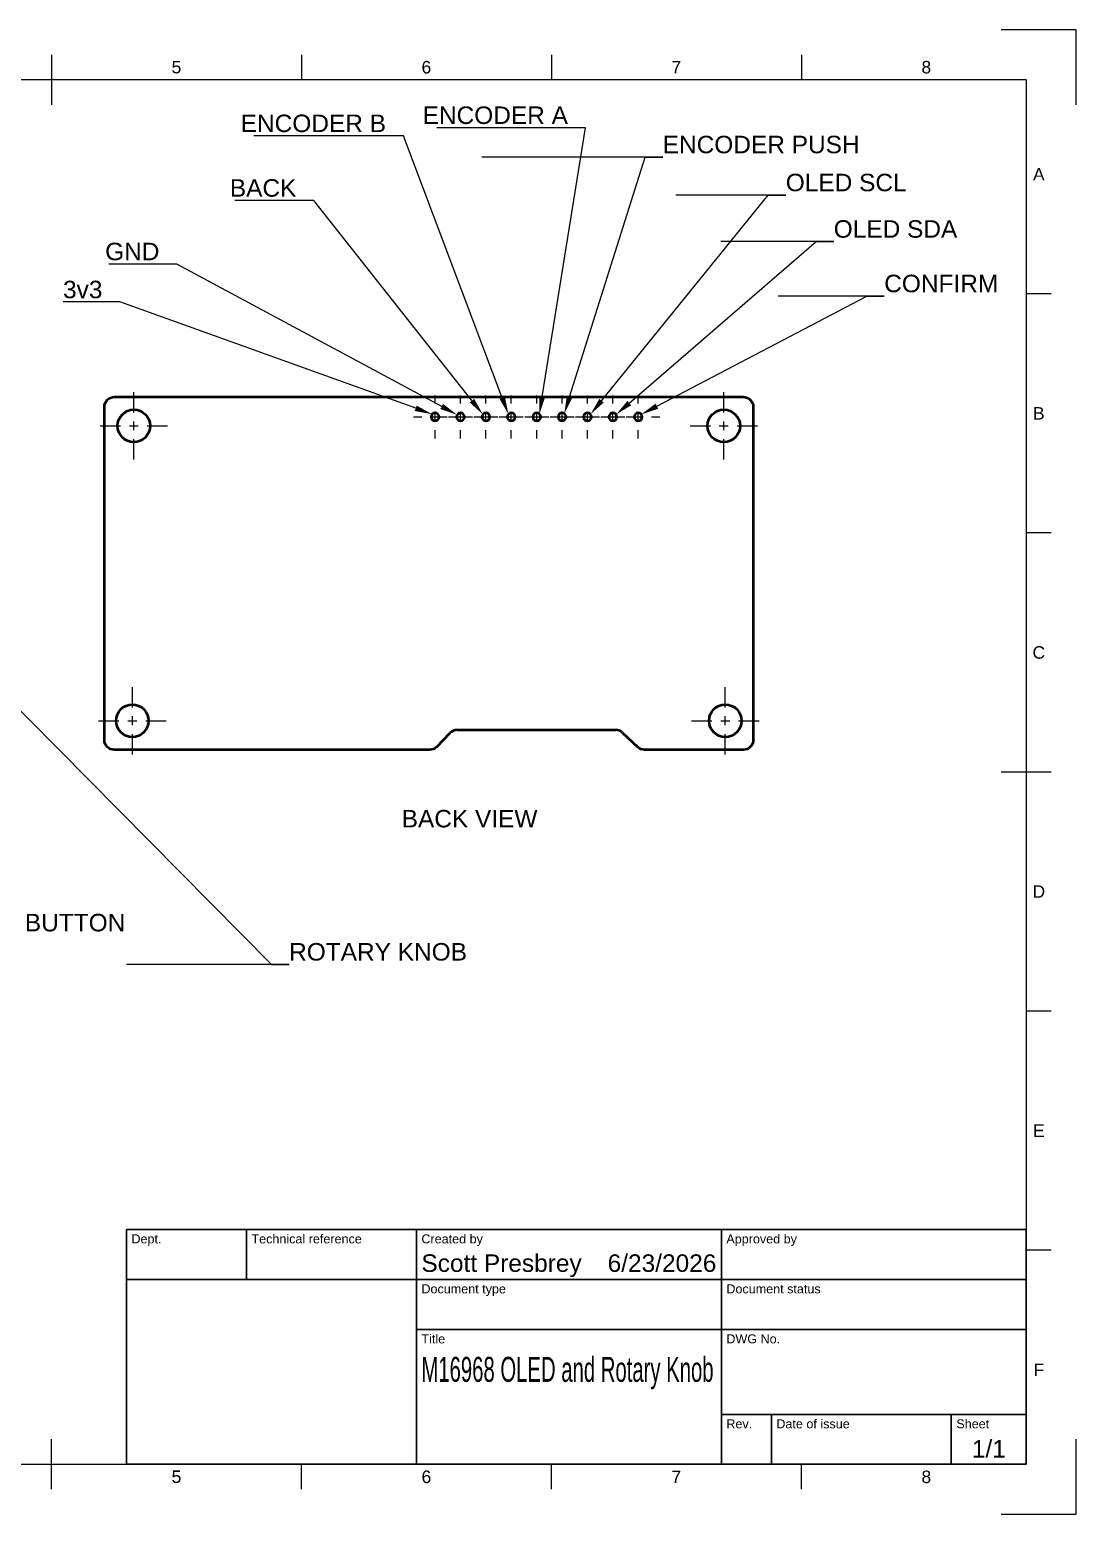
# Model space of a CAD drawing. Header units: millimetres. Extents: x 0 to 420, y 0 to 297.
# Drawn here: x 210.6 to 420, y 0 to 297 of the extents above; entities that cross this region are included whole.
import ezdxf
from ezdxf import colors
from ezdxf.entities.mleader import LeaderData, LeaderLine
from ezdxf.enums import TextEntityAlignment as Align
from ezdxf.math import Vec2, Vec3

# ---------------------------------------------------------------- set-up
doc = ezdxf.new("R2010")
doc.units = ezdxf.units.MM
doc.header["$LTSCALE"] = 0.75
doc.linetypes.add('CENTER2', pattern=[28.575, 19.05, -3.175, 3.175, -3.175])
for name, color, linetype, lineweight in [('BORDER', 7, 'Continuous', 25), ('Leaders', 7, 'Continuous', 25), ('Notes', 7, 'Continuous', 25), ('Smart Centers', 7, 'CENTER2', 25), ('TITLEBLOCK', 7, 'Continuous', 35), ('Visible', 7, 'Continuous', 50)]:
    doc.layers.add(name, color=color, linetype=linetype, lineweight=lineweight)
doc.styles.add('FusionTitle', font='arial.ttf')
doc.styles.get("Standard").update_dxf_attribs({"font": 'arial.ttf'})

# ---------------------------------------------------------------- blocks, each defined once
blk = doc.blocks.new('ISO_A3_SHEET')
at = {"layer": 'BORDER'}
for p, q in [((215, 292), (215, 282)), ((265, 292), (265, 287)), ((315, 292), (315, 287)), ((365, 292), (365, 287)), ((410, 287), (20, 287)), ((410, 287), (410, 10)), ((415, 244.16666), (410, 244.16666)), ((415, 196.33333), (410, 196.33333)), ((415, 148.5), (405, 148.5)), ((415, 100.66667), (410, 100.66667)), ((415, 52.83334), (410, 52.83334)), ((215, 5), (215, 15)), ((20, 10), (410, 10)), ((265, 5), (265, 10)), ((315, 5), (315, 10)), ((365, 5), (365, 10))]:
    blk.add_line(p, q, dxfattribs=at)
at = {"layer": 'Defpoints'}
for p, q in [((420, 297), (405, 297)), ((420, 282), (420, 297)), ((420, 0), (420, 15)), ((405, 0), (420, 0))]:
    blk.add_line(p, q, dxfattribs=at)
at = {"layer": 'BORDER', "style": 'FusionTitle'}
for s, p in [('5', (240, 289.5)), ('6', (290, 289.5)), ('7', (340, 289.5)), ('8', (390, 289.5)), ('A', (412.5, 268.08333)), ('B', (412.5, 220.25)), ('C', (412.5, 172.41667)), ('D', (412.5, 124.58334)), ('E', (412.5, 76.75001)), ('F', (412.5, 28.91668)), ('5', (240, 7.5)), ('6', (290, 7.5)), ('7', (340, 7.5)), ('8', (390, 7.5))]:
    blk.add_text(s, height=2.5, dxfattribs=at).set_placement(p, align=Align.MIDDLE)
blk = doc.blocks.new('ISO_TITLEBLOCK')
at = {"layer": 'TITLEBLOCK'}
for p, q in [((0, 47), (-180, 47)), ((-180, 47), (-180, 0)), ((-156, 37), (-156, 47)), ((-122, 0), (-122, 47)), ((-61, 0), (-61, 47)), ((0, 0), (0, 47)), ((-180, 37), (0, 37)), ((-122, 27), (0, 27)), ((-61, 10), (0, 10)), ((-51, 0), (-51, 10)), ((-15, 0), (-15, 10)), ((-180, 0), (0, 0))]:
    blk.add_line(p, q, dxfattribs=at)
at = {"layer": 'TITLEBLOCK', "style": 'FusionTitle'}
for s, p in [('Dept.', (-179, 46)), ('Technical reference', (-155, 46)), ('Created by', (-121, 46)), ('Approved by', (-60, 46)), ('Document type', (-121, 36)), ('Document status', (-60, 36)), ('Title', (-121, 26)), ('DWG No.', (-60, 26)), ('Rev.', (-60, 9)), ('Date of issue', (-50, 9)), ('Sheet', (-14, 9))]:
    blk.add_text(s, height=1.8, dxfattribs=at).set_placement(p, align=Align.TOP_LEFT)
for tag, height, p in [('DEPT', 3.5, (-179, 42)), ('TECHNICAL_REFERENCE', 3.5, (-155, 42)), ('CREATED_BY', 3.5, (-121, 42)), ('APPROVED_BY', 3.5, (-60, 42)), ('DOCUMENT_TYPE', 3.5, (-121, 32)), ('DOCUMENT_STATUS', 3.5, (-60, 32)), ('TITLE_1', 5, (-121, 21.5)), ('TITLE_2', 5, (-121, 14)), ('TITLE_3', 5, (-121, 6.5)), ('DATE_OF_ISSUE', 3.5, (-50, 5))]:
    blk.add_attdef(tag, text='', height=height, dxfattribs=at).set_placement(p, align=Align.TOP_LEFT)
for tag, p in [('CREATED_DATE', (-62, 42)), ('APPROVED_DATE', (-0.99, 42))]:
    blk.add_attdef(tag, text='', height=3.5, dxfattribs=at).set_placement(p, align=Align.TOP_RIGHT)
for tag, height, p in [('DRAWING_NUMBER', 5, (-30.5, 19.75)), ('REV', 3.5, (-56, 4.85)), ('SHEET', 3.5, (-7.5, 4.85))]:
    blk.add_attdef(tag, text='', height=height, dxfattribs=at).set_placement(p, align=Align.TOP_CENTER)
blk = doc.blocks.new('*U22')
at = {"layer": 'Smart Centers', "color": 0, "ltscale": 0.75, "transparency": 16777216}
for p, q in [((0, 2.678906), (0, 4.3)), ((-4.3, 0), (-2.678906, 0)), ((2.678906, 0), (4.3, 0)), ((0, -4.3), (0, -2.678906))]:
    blk.add_line(p, q, dxfattribs=at)
at = {"layer": 'Smart Centers', "color": 0, "linetype": 'Continuous', "ltscale": 0.75, "transparency": 16777216}
for p, q in [((-0.892969, 0), (0.892969, 0)), ((0, -0.892969), (0, 0.892969))]:
    blk.add_line(p, q, dxfattribs=at)
blk = doc.blocks.new('*U23')
at = {"layer": 'Smart Centers', "color": 0, "ltscale": 0.75, "transparency": 16777216}
for p, q in [((0, 2.678906), (0, 4.3)), ((-4.3, 0), (-2.678906, 0)), ((2.678906, 0), (4.3, 0)), ((0, -4.3), (0, -2.678906))]:
    blk.add_line(p, q, dxfattribs=at)
at = {"layer": 'Smart Centers', "color": 0, "linetype": 'Continuous', "ltscale": 0.75, "transparency": 16777216}
for p, q in [((-0.892969, 0), (0.892969, 0)), ((0, -0.892969), (0, 0.892969))]:
    blk.add_line(p, q, dxfattribs=at)
blk = doc.blocks.new('*U24')
at = {"layer": 'Smart Centers', "color": 0, "ltscale": 0.75, "transparency": 16777216}
for p, q in [((0, 2.678906), (0, 4.3)), ((-4.3, 0), (-2.678906, 0)), ((2.678906, 0), (4.3, 0)), ((0, -4.3), (0, -2.678906))]:
    blk.add_line(p, q, dxfattribs=at)
at = {"layer": 'Smart Centers', "color": 0, "linetype": 'Continuous', "ltscale": 0.75, "transparency": 16777216}
for p, q in [((-0.892969, 0), (0.892969, 0)), ((0, -0.892969), (0, 0.892969))]:
    blk.add_line(p, q, dxfattribs=at)
blk = doc.blocks.new('*U25')
at = {"layer": 'Smart Centers', "color": 0, "ltscale": 0.75, "transparency": 16777216}
for p, q in [((0, 2.678906), (0, 4.3)), ((-4.3, 0), (-2.678906, 0)), ((2.678906, 0), (4.3, 0)), ((0, -4.3), (0, -2.678906))]:
    blk.add_line(p, q, dxfattribs=at)
at = {"layer": 'Smart Centers', "color": 0, "linetype": 'Continuous', "ltscale": 0.75, "transparency": 16777216}
for p, q in [((-0.892969, 0), (0.892969, 0)), ((0, -0.892969), (0, 0.892969))]:
    blk.add_line(p, q, dxfattribs=at)
blk = doc.blocks.new('*U26')
at = {"layer": 'Smart Centers', "color": 0, "ltscale": 0.75, "transparency": 16777216}
for p, q in [((0, 2.678906), (0, 4.3)), ((-4.3, 0), (-2.678906, 0)), ((2.678906, 0), (4.3, 0)), ((0, -4.3), (0, -2.678906))]:
    blk.add_line(p, q, dxfattribs=at)
at = {"layer": 'Smart Centers', "color": 0, "linetype": 'Continuous', "ltscale": 0.75, "transparency": 16777216}
for p, q in [((-0.892969, 0), (0.892969, 0)), ((0, -0.892969), (0, 0.892969))]:
    blk.add_line(p, q, dxfattribs=at)
blk = doc.blocks.new('*U27')
at = {"layer": 'Smart Centers', "color": 0, "ltscale": 0.75, "transparency": 16777216}
for p, q in [((0, 2.678906), (0, 4.3)), ((-4.3, 0), (-2.678906, 0)), ((2.678906, 0), (4.3, 0)), ((0, -4.3), (0, -2.678906))]:
    blk.add_line(p, q, dxfattribs=at)
at = {"layer": 'Smart Centers', "color": 0, "linetype": 'Continuous', "ltscale": 0.75, "transparency": 16777216}
for p, q in [((-0.892969, 0), (0.892969, 0)), ((0, -0.892969), (0, 0.892969))]:
    blk.add_line(p, q, dxfattribs=at)
blk = doc.blocks.new('*U28')
at = {"layer": 'Smart Centers', "color": 0, "ltscale": 0.75, "transparency": 16777216}
for p, q in [((0, 2.678906), (0, 4.3)), ((-4.3, 0), (-2.678906, 0)), ((2.678906, 0), (4.3, 0)), ((0, -4.3), (0, -2.678906))]:
    blk.add_line(p, q, dxfattribs=at)
at = {"layer": 'Smart Centers', "color": 0, "linetype": 'Continuous', "ltscale": 0.75, "transparency": 16777216}
for p, q in [((-0.892969, 0), (0.892969, 0)), ((0, -0.892969), (0, 0.892969))]:
    blk.add_line(p, q, dxfattribs=at)
blk = doc.blocks.new('*U29')
at = {"layer": 'Smart Centers', "color": 0, "ltscale": 0.75, "transparency": 16777216}
for p, q in [((0, 2.678906), (0, 4.3)), ((-4.3, 0), (-2.678906, 0)), ((2.678906, 0), (4.3, 0)), ((0, -4.3), (0, -2.678906))]:
    blk.add_line(p, q, dxfattribs=at)
at = {"layer": 'Smart Centers', "color": 0, "linetype": 'Continuous', "ltscale": 0.75, "transparency": 16777216}
for p, q in [((-0.892969, 0), (0.892969, 0)), ((0, -0.892969), (0, 0.892969))]:
    blk.add_line(p, q, dxfattribs=at)
blk = doc.blocks.new('*U30')
at = {"layer": 'Smart Centers', "color": 0, "ltscale": 0.75, "transparency": 16777216}
for p, q in [((0, 2.678906), (0, 4.3)), ((-4.3, 0), (-2.678906, 0)), ((2.678906, 0), (4.3, 0)), ((0, -4.3), (0, -2.678906))]:
    blk.add_line(p, q, dxfattribs=at)
at = {"layer": 'Smart Centers', "color": 0, "linetype": 'Continuous', "ltscale": 0.75, "transparency": 16777216}
for p, q in [((-0.892969, 0), (0.892969, 0)), ((0, -0.892969), (0, 0.892969))]:
    blk.add_line(p, q, dxfattribs=at)
blk = doc.blocks.new('*U31')
at = {"layer": 'Smart Centers', "color": 0, "ltscale": 0.75, "transparency": 16777216}
for p, q in [((0, 2.678906), (0, 6.75)), ((-6.75, 0), (-2.678906, 0)), ((2.678906, 0), (6.75, 0)), ((0, -6.75), (0, -2.678906))]:
    blk.add_line(p, q, dxfattribs=at)
at = {"layer": 'Smart Centers', "color": 0, "linetype": 'Continuous', "ltscale": 0.75, "transparency": 16777216}
for p, q in [((-0.892969, 0), (0.892969, 0)), ((0, -0.892969), (0, 0.892969))]:
    blk.add_line(p, q, dxfattribs=at)
blk = doc.blocks.new('*U32')
at = {"layer": 'Smart Centers', "color": 0, "ltscale": 0.75, "transparency": 16777216}
for p, q in [((0, 2.678906), (0, 6.75)), ((-6.75, 0), (-2.678906, 0)), ((2.678906, 0), (6.75, 0)), ((0, -6.75), (0, -2.678906))]:
    blk.add_line(p, q, dxfattribs=at)
at = {"layer": 'Smart Centers', "color": 0, "linetype": 'Continuous', "ltscale": 0.75, "transparency": 16777216}
for p, q in [((-0.892969, 0), (0.892969, 0)), ((0, -0.892969), (0, 0.892969))]:
    blk.add_line(p, q, dxfattribs=at)
blk = doc.blocks.new('*U33')
at = {"layer": 'Smart Centers', "color": 0, "ltscale": 0.75, "transparency": 16777216}
for p, q in [((0, 2.678906), (0, 6.75)), ((-6.75, 0), (-2.678906, 0)), ((2.678906, 0), (6.75, 0)), ((0, -6.75), (0, -2.678906))]:
    blk.add_line(p, q, dxfattribs=at)
at = {"layer": 'Smart Centers', "color": 0, "linetype": 'Continuous', "ltscale": 0.75, "transparency": 16777216}
for p, q in [((-0.892969, 0), (0.892969, 0)), ((0, -0.892969), (0, 0.892969))]:
    blk.add_line(p, q, dxfattribs=at)
blk = doc.blocks.new('*U34')
at = {"layer": 'Smart Centers', "color": 0, "ltscale": 0.75, "transparency": 16777216}
for p, q in [((0, 2.678906), (0, 6.75)), ((-6.75, 0), (-2.678906, 0)), ((2.678906, 0), (6.75, 0)), ((0, -6.75), (0, -2.678906))]:
    blk.add_line(p, q, dxfattribs=at)
at = {"layer": 'Smart Centers', "color": 0, "linetype": 'Continuous', "ltscale": 0.75, "transparency": 16777216}
for p, q in [((-0.892969, 0), (0.892969, 0)), ((0, -0.892969), (0, 0.892969))]:
    blk.add_line(p, q, dxfattribs=at)

msp = doc.modelspace()

# ---------------------------------------------------------------- linework, layer by layer
at = {"layer": 'Visible', "extrusion": (0, 0, -1)}
for p, q in [((227.579703, 223.533412), (353.379703, 223.533412)), ((225.579703, 154.933412), (225.579703, 221.533412)), ((355.379703, 221.533412), (355.379703, 154.933412)), ((292.0771, 153.555025), (294.683099, 156.294819)), ((296.132254, 156.916432), (327.870521, 156.916432)), ((329.248907, 156.365587), (332.278169, 153.484257)), ((290.627945, 152.933412), (227.579703, 152.933412)), ((353.379703, 152.933412), (333.656556, 152.933412))]:
    msp.add_line(p, q, dxfattribs=at)
at = {"layer": 'Visible'}
for centre in [(231.479703, 217.744578), (349.479703, 217.744578), (231.177665, 158.744578), (349.781741, 158.744578)]:
    msp.add_circle(centre, 3.25, dxfattribs=at)
at = {"layer": 'Visible', "extrusion": (0, 0, -1)}
for centre in [(-291.739703, 219.533412), (-296.819703, 219.533412), (-301.899703, 219.533412), (-306.979703, 219.533412), (-312.059703, 219.533412), (-317.139703, 219.533412), (-322.219703, 219.533412), (-327.299703, 219.533412), (-332.379703, 219.533412)]:
    msp.add_circle(centre, 0.8, dxfattribs=at)
for centre, start, end in [((-227.579703, 221.533412), 0, 90), ((-353.379703, 221.533412), 90, 180), ((-227.579703, 154.933412), 270, 0), ((-353.379703, 154.933412), 180, 270), ((-290.627945, 154.933412), 223.566292, 270), ((-333.656556, 154.933412), 270, 313.566292)]:
    msp.add_arc(centre, 2, start, end, dxfattribs=at)
at = {"layer": 'Visible'}
for centre, start, end in [((296.132254, 154.916432), 90, 136.433708), ((327.870521, 154.916432), 46.433708, 90)]:
    msp.add_arc(centre, 2, start, end, dxfattribs=at)

# ---------------------------------------------------------------- block references
at = {"layer": 'BORDER'}
msp.add_blockref('ISO_A3_SHEET', (0, 0), dxfattribs=at)
at = {"layer": 'Smart Centers', "ltscale": 0.75}
for name, p in [('*U31', (231.479703, 217.744578)), ('*U25', (291.739703, 219.533412)), ('*U24', (296.819703, 219.533412)), ('*U23', (301.899703, 219.533412)), ('*U29', (306.979703, 219.533412)), ('*U27', (312.059703, 219.533412)), ('*U22', (317.139703, 219.533412)), ('*U30', (322.219703, 219.533412)), ('*U26', (327.299703, 219.533412)), ('*U28', (332.379703, 219.533412)), ('*U34', (349.479703, 217.744578)), ('*U32', (231.177665, 158.744578)), ('*U33', (349.781741, 158.744578))]:
    msp.add_blockref(name, p, dxfattribs=at)
at = {"layer": 'TITLEBLOCK'}
ref = msp.add_blockref('ISO_TITLEBLOCK', (410, 10), dxfattribs=at)
ref.add_attrib('CREATED_DATE', '6/23/2026', dxfattribs={"height": 3.5, "style": 'FusionTitle'}).set_placement((348, 52), align=Align.TOP_RIGHT)
ref.add_attrib('SHEET', '1/1', dxfattribs={"height": 3.5, "style": 'FusionTitle'}).set_placement((402.5, 14.85), align=Align.TOP_CENTER)
ref.add_attrib('TITLE_1', 'M16968 OLED and Rotary Knob', dxfattribs={"height": 5, "style": 'FusionTitle', "width": 0.581203}).set_placement((289, 31.5), align=Align.TOP_LEFT)
ref.add_attrib('CREATED_BY', 'Scott Presbrey', dxfattribs={"height": 3.5, "style": 'FusionTitle'}).set_placement((289, 52), align=Align.TOP_LEFT)

# ---------------------------------------------------------------- texts
at = {"layer": 'Notes', "insert": (285.054323, 140.914194), "char_height": 3.5, "attachment_point": 1}
msp.add_mtext_dynamic_manual_height_columns('BACK VIEW', width=69.181302, gutter_width=17.5, heights=[0], dxfattribs=at)

# ---------------------------------------------------------------- leaders
at = {"layer": 'Leaders'}
ml = msp.add_multileader_mtext('Standard', dxfattribs=at)
ml.set_content('ENCODER B', color=256)
ml.set_leader_properties()
ml.build(insert=Vec2(0, 0))
ml.multileader.update_dxf_attribs({"text_left_attachment_type": 5, "text_right_attachment_type": 5, "dogleg_length": 3.5, "arrow_head_size": 3.5})
ctx = ml.context
ctx.base_point, ctx.char_height, ctx.arrow_head_size, ctx.landing_gap_size, ctx.plane_origin = Vec3(253.497516, 275.752722), 3.5, 3.5, 0, Vec3(306.396069, 220.080561)
ctx.left_attachment, ctx.right_attachment, ctx.text_align_type = 5, 5, 2
notes = []
notes.append((ctx, [(0, (1, 1, 0), (285.420095, 275.752722), (-1, 0), 3.5, [(0, [(306.396069, 220.080561)], 0, [])])]))
ctx.mtext.insert, ctx.mtext.alignment, ctx.mtext.flow_direction = Vec3(281.920095, 280.014795), 3, 5
ml = msp.add_multileader_mtext('Standard', dxfattribs=at)
ml.set_content('ENCODER A', color=256)
ml.set_leader_properties()
ml.build(insert=Vec2(0, 0))
ml.multileader.update_dxf_attribs({"text_left_attachment_type": 5, "text_right_attachment_type": 5, "dogleg_length": 3.5, "arrow_head_size": 3.5})
ctx = ml.context
ctx.base_point, ctx.char_height, ctx.arrow_head_size, ctx.landing_gap_size, ctx.plane_origin = Vec3(289.61878, 277.381463), 3.5, 3.5, 0, Vec3(312.621687, 220.102774)
ctx.left_attachment, ctx.right_attachment, ctx.text_align_type = 5, 5, 2
notes.append((ctx, [(0, (1, 1, 0), (321.808752, 277.381463), (-1, 0), 3.5, [(0, [(312.621687, 220.102774)], 0, [])])]))
ctx.mtext.insert, ctx.mtext.alignment, ctx.mtext.flow_direction = Vec3(318.308752, 281.643536), 3, 5
ml = msp.add_multileader_mtext('Standard', dxfattribs=at)
ml.set_content('ENCODER PUSH', color=256)
ml.set_leader_properties()
ml.build(insert=Vec2(0, 0))
ml.multileader.update_dxf_attribs({"text_left_attachment_type": 5, "text_right_attachment_type": 5, "dogleg_length": 3.5, "arrow_head_size": 3.5})
ctx = ml.context
ctx.base_point, ctx.char_height, ctx.arrow_head_size, ctx.landing_gap_size, ctx.plane_origin = Vec3(337.266658, 271.517993), 3.5, 3.5, 0, Vec3(317.584801, 220.198158)
ctx.left_attachment, ctx.right_attachment = 5, 5
notes.append((ctx, [(1, (1, 1, 0), (333.766658, 271.517993), (1, 0), 3.5, [(0, [(317.584801, 220.198158)], 0, [])])]))
ctx.mtext.insert, ctx.mtext.flow_direction = Vec3(337.266658, 275.780067), 5
ml = msp.add_multileader_mtext('Standard', dxfattribs=at)
ml.set_content('OLED SCL', color=256)
ml.set_leader_properties()
ml.build(insert=Vec2(0, 0))
ml.multileader.update_dxf_attribs({"text_left_attachment_type": 5, "text_right_attachment_type": 5, "dogleg_length": 3.5, "arrow_head_size": 3.5})
ctx = ml.context
ctx.base_point, ctx.char_height, ctx.arrow_head_size, ctx.landing_gap_size, ctx.plane_origin = Vec3(361.88071, 263.917201), 3.5, 3.5, 0, Vec3(322.82249, 220.059385)
ctx.left_attachment, ctx.right_attachment = 5, 5
notes.append((ctx, [(1, (1, 1, 0), (358.38071, 263.917201), (1, 0), 3.5, [(0, [(322.82249, 220.059385)], 0, [])])]))
ctx.mtext.insert, ctx.mtext.flow_direction = Vec3(361.88071, 268.179274), 5
ml = msp.add_multileader_mtext('Standard', dxfattribs=at)
ml.set_content('BACK', color=256)
ml.set_leader_properties()
ml.build(insert=Vec2(0, 0))
ml.multileader.update_dxf_attribs({"text_left_attachment_type": 5, "text_right_attachment_type": 5, "dogleg_length": 3.5, "arrow_head_size": 3.5})
ctx = ml.context
ctx.base_point, ctx.char_height, ctx.arrow_head_size, ctx.landing_gap_size, ctx.plane_origin = Vec3(251.050188, 262.831373), 3.5, 3.5, 0, Vec3(301.282149, 220.041966)
ctx.left_attachment, ctx.right_attachment, ctx.text_align_type = 5, 5, 2
notes.append((ctx, [(0, (1, 1, 0), (267.497323, 262.831373), (-1, 0), 3.5, [(0, [(301.282149, 220.041966)], 0, [])])]))
ctx.mtext.insert, ctx.mtext.alignment, ctx.mtext.flow_direction = Vec3(263.997323, 267.091059), 3, 5
ml = msp.add_multileader_mtext('Standard', dxfattribs=at)
ml.set_content('OLED SDA', color=256)
ml.set_leader_properties()
ml.build(insert=Vec2(0, 0))
ml.multileader.update_dxf_attribs({"text_left_attachment_type": 5, "text_right_attachment_type": 5, "dogleg_length": 3.5, "arrow_head_size": 3.5})
ctx = ml.context
ctx.base_point, ctx.char_height, ctx.arrow_head_size, ctx.landing_gap_size, ctx.plane_origin = Vec3(371.473468, 254.62309), 3.5, 3.5, 0, Vec3(327.942068, 220.010242)
ctx.left_attachment, ctx.right_attachment = 5, 5
notes.append((ctx, [(0, (1, 1, 0), (367.973468, 254.62309), (1, 0), 3.5, [(0, [(327.942068, 220.010242)], 0, [])])]))
ctx.mtext.insert, ctx.mtext.flow_direction = Vec3(371.473468, 258.885164), 5
ml = msp.add_multileader_mtext('Standard', dxfattribs=at)
ml.set_content('GND', color=256)
ml.set_leader_properties()
ml.build(insert=Vec2(0, 0))
ml.multileader.update_dxf_attribs({"text_left_attachment_type": 5, "text_right_attachment_type": 5, "dogleg_length": 3.5, "arrow_head_size": 3.5})
ctx = ml.context
ctx.base_point, ctx.char_height, ctx.arrow_head_size, ctx.landing_gap_size, ctx.plane_origin = Vec3(226.258568, 250.118691), 3.5, 3.5, 0, Vec3(296.143797, 219.961374)
ctx.left_attachment, ctx.right_attachment, ctx.text_align_type = 5, 5, 2
notes.append((ctx, [(0, (1, 1, 0), (240.103383, 250.118691), (-1, 0), 3.5, [(0, [(296.143797, 219.961374)], 0, [])])]))
ctx.mtext.insert, ctx.mtext.alignment, ctx.mtext.flow_direction = Vec3(236.603383, 254.378378), 3, 5
ml = msp.add_multileader_mtext('Standard', dxfattribs=at)
ml.set_content('3v3', color=256)
ml.set_leader_properties()
ml.build(insert=Vec2(0, 0))
ml.multileader.update_dxf_attribs({"text_left_attachment_type": 5, "text_right_attachment_type": 5, "dogleg_length": 3.5, "arrow_head_size": 3.5})
ctx = ml.context
ctx.base_point, ctx.char_height, ctx.arrow_head_size, ctx.landing_gap_size, ctx.plane_origin = Vec3(217.741981, 242.563436), 3.5, 3.5, 0, Vec3(291.153765, 220.078092)
ctx.left_attachment, ctx.right_attachment, ctx.text_align_type = 5, 5, 2
notes.append((ctx, [(0, (1, 1, 0), (228.697984, 242.563436), (-1, 0), 3.5, [(0, [(291.153765, 220.078092)], 0, [])])]))
ctx.mtext.insert, ctx.mtext.alignment, ctx.mtext.flow_direction = Vec3(225.197984, 246.777761), 3, 5
ml = msp.add_multileader_mtext('Standard', dxfattribs=at)
ml.set_content('CONFIRM', color=256)
ml.set_leader_properties()
ml.build(insert=Vec2(0, 0))
ml.multileader.update_dxf_attribs({"text_left_attachment_type": 5, "text_right_attachment_type": 5, "dogleg_length": 3.5, "arrow_head_size": 3.5})
ctx = ml.context
ctx.base_point, ctx.char_height, ctx.arrow_head_size, ctx.landing_gap_size, ctx.plane_origin = Vec3(381.575393, 243.717829), 3.5, 3.5, 0, Vec3(332.994861, 220.044861)
ctx.left_attachment, ctx.right_attachment = 5, 5
notes.append((ctx, [(0, (1, 1, 0), (378.075393, 243.717829), (1, 0), 3.5, [(0, [(332.994861, 220.044861)], 0, [])])]))
ctx.mtext.insert, ctx.mtext.flow_direction = Vec3(381.575393, 247.979903), 5
ml = msp.add_multileader_mtext('Standard', dxfattribs=at)
ml.set_content('ROTARY KNOB', color=256)
ml.set_leader_properties()
ml.build(insert=Vec2(0, 0))
ml.multileader.update_dxf_attribs({"text_left_attachment_type": 5, "text_right_attachment_type": 5, "dogleg_length": 3.5, "arrow_head_size": 3.5})
ctx = ml.context
ctx.base_point, ctx.char_height, ctx.arrow_head_size, ctx.landing_gap_size, ctx.plane_origin = Vec3(262.539295, 110.017209), 3.5, 3.5, 0, Vec3(179.298806, 190.488771)
ctx.left_attachment, ctx.right_attachment = 5, 5
notes.append((ctx, [(0, (1, 1, 0), (259.039295, 110.017209), (1, 0), 3.5, [(0, [(179.298806, 190.488771)], 0, [])])]))
ctx.mtext.insert, ctx.mtext.flow_direction = Vec3(262.539295, 114.279283), 5
ml = msp.add_multileader_mtext('Standard', dxfattribs=at)
ml.set_content('CONFIRM BUTTON', color=256)
ml.set_leader_properties()
ml.build(insert=Vec2(0, 0))
ml.multileader.update_dxf_attribs({"text_left_attachment_type": 5, "text_right_attachment_type": 5, "dogleg_length": 3.5, "arrow_head_size": 3.5})
ctx = ml.context
ctx.base_point, ctx.char_height, ctx.arrow_head_size, ctx.landing_gap_size, ctx.plane_origin = Vec3(185.508925, 115.857675), 3.5, 3.5, 0, Vec3(170.316287, 162.474748)
ctx.left_attachment, ctx.right_attachment = 5, 5
notes.append((ctx, [(0, (1, 1, 0), (182.008925, 115.857675), (1, 0), 3.5, [(0, [(170.316287, 162.474748)], 0, [])])]))
ctx.mtext.insert, ctx.mtext.flow_direction = Vec3(185.508925, 120.119749), 5
for ctx, leaders in notes:
    for number, flags, end, landing, length, lines in leaders:
        leader = LeaderData()
        leader.index, (leader.has_last_leader_line, leader.has_dogleg_vector, leader.attachment_direction) = number, flags
        leader.last_leader_point, leader.dogleg_vector, leader.dogleg_length = Vec3(end), Vec3(landing), length
        for number, points, colour, breaks in lines:
            line = LeaderLine()
            line.index, line.vertices, line.color, line.breaks = number, Vec3.list(points), colors.encode_raw_color(colour), breaks
            leader.lines.append(line)
        ctx.leaders.append(leader)

doc.saveas('drawing.dxf')
